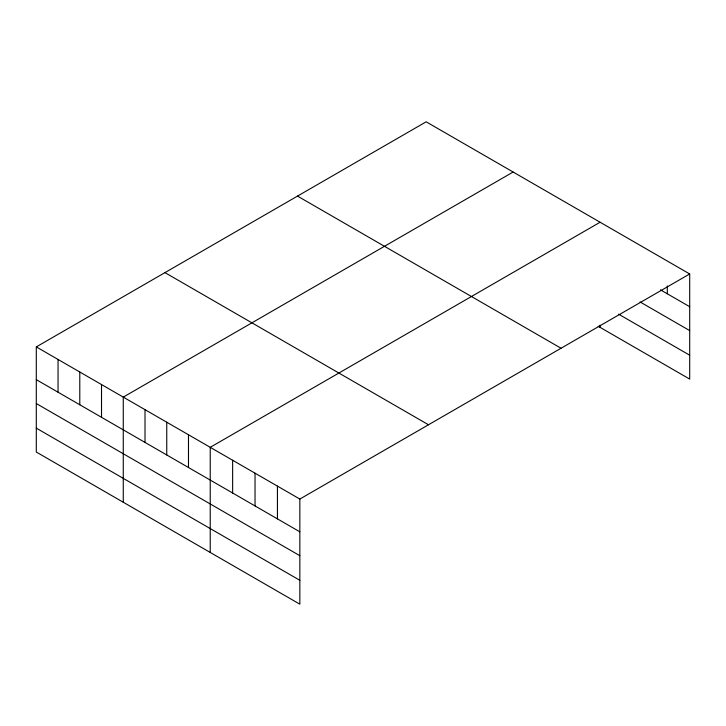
<?xml version="1.0" encoding="UTF-8"?>
<svg xmlns="http://www.w3.org/2000/svg" width="726" height="726" viewBox="0 0 726 726"><rect width="100%" height="100%" fill="white"/><g stroke="black" fill="none" stroke-linecap="round" stroke-linejoin="round"><path stroke-width="1.09" d="M598.206 326.273L689.7 379.099L689.7 273.965L426.162 121.814L36.3 346.901L36.3 452.035L299.838 604.186L299.838 499.052L36.3 346.901M513.128 172.026L123.266 397.113L123.266 502.247M600.103 222.238L210.231 447.316L210.231 552.459M299.838 499.052L689.7 273.965M660.478 289.846L689.7 306.717M640.033 301.925L689.7 330.602M618.606 314.167L689.7 355.214M297.506 196.093L561.044 348.244M164.956 272.622L428.494 424.774M36.3 379.653L299.838 531.804M36.3 403.538L299.838 555.689M36.3 428.149L299.838 580.301M667.303 285.881L667.303 293.785M600.103 325.194L600.103 327.372M277.432 486.121L277.432 518.872M255.035 473.189L255.035 505.94M232.638 460.257L232.638 493.008M188.488 434.765L188.488 467.526M166.753 422.214L166.753 454.966M145.009 409.664L145.009 442.415M101.522 384.562L101.522 417.314M79.787 372.002L79.787 404.763M58.044 359.452L58.044 392.203"/></g></svg>
